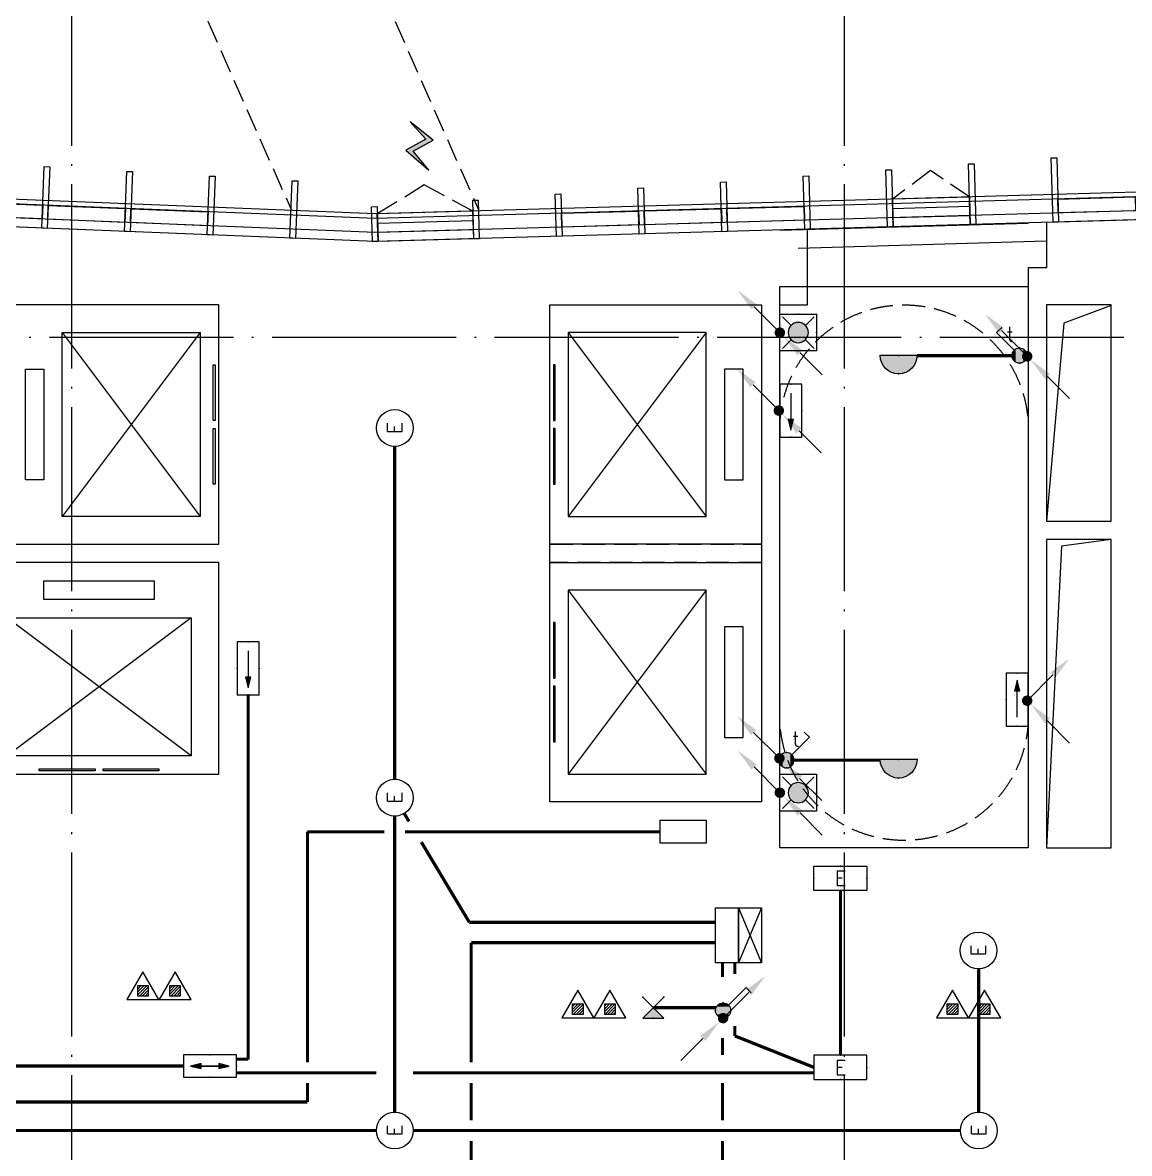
# Model space of a CAD drawing. Extents: x -2209072 to 495824, y -92434 to 572724.
# Drawn here: x 16650 to 28680, y 346953 to 359240 of the extents above; entities that cross this region are included whole.
import ezdxf
from ezdxf.enums import TextEntityAlignment as Align
from ezdxf.xclip import XClip

# ---------------------------------------------------------------- set-up
doc = ezdxf.new("R2010")
doc.units = 0
doc.header["$LTSCALE"] = 1000
doc.header["$MEASUREMENT"] = 0
for name, pattern in [('6#7#幕墙$0$$1$DASH', [0.35, 0.25, -0.1]), ('6#7#幕墙$0$DASH', [0.35, 0.25, -0.1]), ('DASH', [0.35, 0.25, -0.1]), ('X-104 6#7#平面$0$104-1112 结构$0$$AUDIT_BAD_LTYPE1', [0]), ('X-104 6#7#平面$0$DASH', [0.35, 0.25, -0.1]), ('X-104 6#7#平面$0$DOTE', [2.42, 2, -0.2, 0.02, -0.2]), ('梯段6、7$0$DASH', [0.35, 0.25, -0.1])]:
    doc.linetypes.add(name, pattern=pattern)
doc.layers.get('0').update_dxf_attribs({"linetype": 'CONTINUOUS'})
doc.layers.get('Defpoints').update_dxf_attribs({"linetype": 'CONTINUOUS'})
for name, color, linetype in [('6#7#幕墙$0$04-电动窗', 1, 'CONTINUOUS'), ('6#7#幕墙$0$A-C_玻璃幕墙', 140, 'CONTINUOUS'), ('6#7#幕墙$0$A-C_窗', 140, 'CONTINUOUS'), ('6#7#幕墙$0$A-TECH_结构', 21, 'CONTINUOUS'), ('6#7#幕墙$0$A屋顶风机$0$9#楼合院$0$WALL', 8, 'CONTINUOUS'), ('EQUIP-照明', 3, 'CONTINUOUS'), ('EQUIP-箱柜', 3, 'CONTINUOUS'), ('LWIRE', 4, 'CONTINUOUS'), ('TEL_TEXT', 3, 'CONTINUOUS'), ('WIRE-应急', 2, 'DASH'), ('WIRE-照明', 1, 'CONTINUOUS'), ('X-104 6#7#平面$0$A-C_门', 150, 'CONTINUOUS'), ('X-104 6#7#平面$0$A-E_电梯', 171, 'CONTINUOUS'), ('X-104 6#7#平面$0$A-I_卫-洁具', 241, 'CONTINUOUS'), ('X-104 6#7#平面$0$A-SUR_看线', 231, 'CONTINUOUS'), ('X-104 6#7#平面$0$A-TECH_结构', 21, 'CONTINUOUS'), ('X-104 6#7#平面$0$A_AXIS-轴线', 36, 'X-104 6#7#平面$0$DOTE'), ('X-104 6#7#平面$0$EQUIP_消防-01', 7, 'CONTINUOUS'), ('梯段6、7$0$A-E_楼梯', 171, 'CONTINUOUS')]:
    doc.layers.add(name, color=color, linetype=linetype)
doc.styles.add('_TEL_DIM', font='SIMPLEX', dxfattribs={"width": 0.8, "height": 3.5, "bigfont": 'HZTXT'})
doc.styles.get("Standard").update_dxf_attribs({"font": 'gbenor.shx', "bigfont": 'gbcbig.shx'})

# ---------------------------------------------------------------- blocks, each defined once
blk = doc.blocks.new('$equip$00001838')
blk.add_circle((0, 0), 0.5)
at = {"color": 7, "style": '_TEL_DIM'}
blk.add_attdef('$TEXT$', text='', height=0.4, dxfattribs=at).set_placement((0, 0), align=Align.MIDDLE_CENTER)
at = {"color": 7, "style": '_TEL_DIM', "flags": 1}
blk.add_attdef('A', text='', height=0.00002, dxfattribs=at).set_placement((0, 0), align=Align.MIDDLE_CENTER)
blk = doc.blocks.new('$equip$00001962')
for p, q in [((0.147, 0.356), (0.625, 0.833)), ((0.625, 0.833), (0.766, 0.692))]:
    blk.add_line(p, q)
blk.add_circle((0, 0.208), 0.208)
for p in [(0, 0.417), (-0.208, 0.208), (0, 0), (0.208, 0.208)]:
    blk.add_point(p)
for points in [[(-0.18, 0.313), (0.18, 0.313), (-0.208, 0.208), (0.208, 0.208)], [(-0.104, 0.389), (0.104, 0.389), (-0.18, 0.313), (0.18, 0.313)], [(0, 0.417), (0, 0.417), (-0.104, 0.389), (0.104, 0.389)], [(-0.18, 0.104), (0.18, 0.104), (-0.208, 0.208), (0.208, 0.208)], [(-0.104, 0.028), (0.104, 0.028), (-0.18, 0.104), (0.18, 0.104)], [(0, 0), (0, 0), (-0.104, 0.028), (0.104, 0.028)]]:
    blk.add_solid(points)
at = {"layer": 'TEL_TEXT', "style": '_TEL_DIM', "flags": 1}
blk.add_attdef('A', text='', height=0.00002, dxfattribs=at).set_placement((0, 0), align=Align.MIDDLE_CENTER)
blk = doc.blocks.new('$equip$00001154')
for p, q in [((0, 0.283), (0, -0.283)), ((0, 0.283), (0.566, -0.283)), ((0.566, 0.283), (0, -0.283))]:
    blk.add_line(p, q)
for p in [(0, 0.004), (0.283, 0), (0.566, 0.283), (0.566, -0.283)]:
    blk.add_point(p)
blk.add_solid([(0, -0.283), (0.283, 0), (0, 0.283)])
at = {"layer": 'TEL_TEXT', "style": '_TEL_DIM', "flags": 1}
blk.add_attdef('A', text='', height=0.00002, dxfattribs=at).set_placement((0, 0), align=Align.MIDDLE_CENTER)
blk = doc.blocks.new('$TelecSys$00000081')
for p, q in [((0.104, 0.104), (0.104, 0.104)), ((-0.104, -0.104), (-0.104, -0.104)), ((-1.15, -1.15), (-0.55, -0.55))]:
    blk.add_line(p, q)
at = {"const_width": 0.142}
blk.add_lwpolyline([(0.071, 0, 1), (-0.071, 0, 1)], format="xyb", close=True, dxfattribs=at)
blk.add_solid([(-0.62, -0.48), (-0.48, -0.62), (-0.1, -0.1)])
at = {"width": 0.8, "flags": 9}
blk.add_attdef('A', (0, 0), '', height=0.00002, rotation=180, dxfattribs=at)
blk = doc.blocks.new('$TelecSys$00000079')
for p, q in [((0.7, 0.7), (0, 0)), ((0.104, 0.104), (0.104, 0.104)), ((-0.104, -0.104), (-0.104, -0.104))]:
    blk.add_line(p, q)
at = {"const_width": 0.142}
blk.add_lwpolyline([(-0.071, 0, 1), (0.071, 0, 1)], format="xyb", close=True, dxfattribs=at)
blk.add_solid([(0.63, 0.77), (0.77, 0.63), (1.15, 1.15)])
at = {"width": 0.8, "flags": 9}
blk.add_attdef('A', (0, 0), '', height=0.00002, dxfattribs=at)
blk = doc.blocks.new('$equip_U$00000189(HT0843)')
at = {"color": 2}
for p, q in [((-0.72, 0.66), (-0.72, 0)), ((0.72, 0.66), (-0.72, 0.66)), ((0.72, 0), (0.72, 0.66)), ((-0.72, 0), (0.72, 0))]:
    blk.add_line(p, q, dxfattribs=at)
at = {"color": 2, "const_width": 0.0125}
for points in [[(0.72, 0.66), (0.72, 0.66), (-0.72, 0.66)], [(-0.72, 0.66), (-0.72, 0)], [(0.72, 0), (0.72, 0.66)], [(-0.72, 0), (0.72, 0)]]:
    blk.add_lwpolyline(points, dxfattribs=at)
at = {"color": 2}
blk.add_lwpolyline([(-0.72, 0.66), (-0.72, 0)], dxfattribs=at)
for p in [(0, 0.66), (-0.72, 0.33), (0.72, 0.33), (0, 0)]:
    blk.add_point(p)
at = {"color": 7, "style": '_TEL_DIM'}
blk.add_attdef('$TEXT$', text='', height=0.4, dxfattribs=at).set_placement((0, 0.33), align=Align.MIDDLE_CENTER)
at = {"color": 7, "style": '_TEL_DIM', "flags": 1}
blk.add_attdef('A', text='', height=0.000025, dxfattribs=at).set_placement((0, 0), align=Align.MIDDLE_CENTER)
blk = doc.blocks.new('$equip$00001168')
blk.add_line((-0.5, 0), (0.5, 0))
blk.add_arc((0, 0), 0.5, 180, 0)
for p in [(-0.5, 0), (0, 0), (0.5, 0), (0, -0.5)]:
    blk.add_point(p)
for points in [[(0.433, -0.25), (-0.433, -0.25), (0.5, 0), (-0.5, 0)], [(0.25, -0.433), (-0.25, -0.433), (0.433, -0.25), (-0.433, -0.25)], [(0, -0.5), (0, -0.5), (0.25, -0.433), (-0.25, -0.433)]]:
    blk.add_solid(points)
at = {"flags": 9}
blk.add_attdef('A', (0, 0), '', height=0.00002, dxfattribs=at)
blk = doc.blocks.new('$equip$00001822')
for p, q in [((0.147, 0.356), (0.625, 0.833)), ((0.625, 0.833), (0.766, 0.692))]:
    blk.add_line(p, q)
blk.add_circle((0, 0.208), 0.208)
for p in [(0, 0.417), (-0.208, 0.208), (-0.015, 0.001), (0.208, 0.208)]:
    blk.add_point(p)
for points in [[(-0.18, 0.313), (0.18, 0.313), (-0.208, 0.208), (0.208, 0.208)], [(-0.104, 0.389), (0.104, 0.389), (-0.18, 0.313), (0.18, 0.313)], [(0, 0.417), (0, 0.417), (-0.104, 0.389), (0.104, 0.389)], [(-0.18, 0.104), (0.18, 0.104), (-0.208, 0.208), (0.208, 0.208)], [(-0.104, 0.028), (0.104, 0.028), (-0.18, 0.104), (0.18, 0.104)], [(0, 0), (0, 0), (-0.104, 0.028), (0.104, 0.028)]]:
    blk.add_solid(points)
at = {"color": 7, "style": '_TEL_DIM'}
blk.add_attdef('$TEXT$', text='', height=0.4, dxfattribs=at).set_placement((0.581, 0.465), align=Align.MIDDLE_CENTER)
at = {"color": 7, "style": '_TEL_DIM', "flags": 1}
blk.add_attdef('A', text='', height=0.00002, dxfattribs=at).set_placement((0, 0), align=Align.MIDDLE_CENTER)
blk = doc.blocks.new('$equip$00002604')
blk.add_hatch(color=256).paths.add_polyline_path([(0.275, 0.5, 1), (-0.274, 0.5, 1)])
for p, q in [((-0.429, 0.929), (-0.194, 0.694)), ((0.194, 0.694), (0.429, 0.929)), ((-0.429, 0.071), (-0.194, 0.306)), ((0.194, 0.306), (0.429, 0.071))]:
    blk.add_line(p, q)
at = {"const_width": 0.02}
blk.add_lwpolyline([(-0.5, 1), (-0.5, 0), (0.5, 0), (0.5, 1), (-0.5, 1), (-0.5, 0)], dxfattribs=at)
blk.add_lwpolyline([(-0.5, 1), (-0.5, 0), (0.5, 0), (0.5, 1)], close=True)
blk.add_circle((0, 0.5), 0.275)
for p in [(0, 1), (-0.5, 0.5), (0.5, 0.5), (0, 0)]:
    blk.add_point(p)
at = {"color": 7, "style": '_TEL_DIM', "flags": 1}
blk.add_attdef('A', text='', height=0.000025, dxfattribs=at).set_placement((0, 0), align=Align.MIDDLE_CENTER)
blk = doc.blocks.new('$equip_U$00000292(HT0843)')
for p in [(0, 1), (-0.5, 0.5), (0.5, 0.5)]:
    blk.add_point(p)
blk.add_blockref('$equip$00002604', (0, 0))
at = {"color": 7, "style": '_TEL_DIM', "flags": 1}
for tag in ['A', 'REMARK']:
    blk.add_attdef(tag, text='', height=0.000025, dxfattribs=at).set_placement((0, 0), align=Align.MIDDLE_CENTER)
blk = doc.blocks.new('$equip$00002540')
blk.add_hatch(color=256).paths.add_polyline_path([(0.24, 0.372), (0.24, 0.228), (0.528, 0.3)])
for p, q in [((-0.72, 0.6), (-0.72, 0)), ((0.72, 0.6), (-0.72, 0.6)), ((0.24, 0.372), (0.24, 0.228)), ((0.528, 0.3), (0.24, 0.372)), ((0.72, 0), (0.72, 0.6)), ((-0.72, 0), (0.72, 0)), ((0.24, 0.228), (0.528, 0.3))]:
    blk.add_line(p, q)
at = {"color": 7}
blk.add_line((-0.48, 0.3), (0.48, 0.3), dxfattribs=at)
at = {"const_width": 0.02}
blk.add_lwpolyline([(-0.72, 0.6), (-0.72, 0), (0.72, 0), (0.72, 0.6), (-0.72, 0.6), (-0.72, 0)], dxfattribs=at)
for p in [(0, 0.6), (-0.72, 0.3), (0, 0), (0.72, 0.3)]:
    blk.add_point(p)
at = {"color": 7, "style": '_TEL_DIM', "flags": 1}
blk.add_attdef('A', text='', height=0.00002, dxfattribs=at).set_placement((0, 0), align=Align.MIDDLE_CENTER)
blk = doc.blocks.new('梯段6、7')
at = {"color": 8, "linetype": '梯段6、7$0$DASH'}
for centre, radius, start, end in [((49800, 3400), 1350, 0, 180), ((49800, -6700), 1350, 0, 180), ((49800, -9820), 1350, 180, 0), ((49800, -16500), 1350, 0, 180), ((49800, -19820), 1350, 180, 0), ((20965, -27260), 1650, 0, 180), ((49800, -27020), 1350, 0, 180), ((20965, -29600), 1650, 180, 0), ((49800, -29880), 1350, 180, 0), ((49800, -57378), 1350, 0, 180), ((20965, -58198), 1650, 0, 180), ((49800, -59458), 1350, 180, 0), ((20965, -60358), 1650, 180, 0), ((49800, -67528), 1350, 0, 180), ((20965, -68018), 1650, 0, 180), ((49800, -70128), 1350, 180, 0), ((20965, -70358), 1650, 180, 0), ((49800, -79978), 1350, 180, 0)]:
    blk.add_arc(centre, radius, start, end, dxfattribs=at)
at = {"layer": 'Defpoints'}
for points in [[(44800, 6850), (54800, 6850), (54800, -3150), (44800, -3150)], [(51150, 4950), (48450, 4950), (48450, -1150), (51150, -1150)], [(44800, -3150), (54800, -3150), (54800, -13150), (44800, -13150)], [(51150, -5150), (48450, -5150), (48450, -11250), (51150, -11250)], [(44800, -13150), (54800, -13150), (54800, -23150), (44800, -23150)], [(51150, -15150), (48450, -15150), (48450, -21250), (51150, -21250)], [(15665, -23150), (25665, -23150), (25665, -33150), (15665, -33150)], [(44800, -23150), (54800, -23150), (54800, -33150), (44800, -33150)], [(19315, -24850), (22615, -24850), (22615, -31250), (19315, -31250)], [(48450, -25150), (51150, -25150), (51150, -31250), (48450, -31250)], [(15665, -53908), (25665, -53908), (25665, -63908), (15665, -63908)], [(44800, -53908), (54800, -53908), (54800, -63908), (44800, -63908)], [(19315, -55608), (22615, -55608), (22615, -62008), (19315, -62008)], [(51150, -55908), (48450, -55908), (48450, -62008), (51150, -62008)], [(15665, -63908), (25665, -63908), (25665, -73908), (15665, -73908)], [(44800, -63908), (54800, -63908), (54800, -73908), (44800, -73908)], [(19315, -65608), (22615, -65608), (22615, -72008), (19315, -72008)], [(51150, -65908), (48450, -65908), (48450, -72008), (51150, -72008)], [(15665, -73908), (25665, -73908), (25665, -83908), (15665, -83908)], [(44800, -73908), (54800, -73908), (54800, -83908), (44800, -83908)], [(19315, -75608), (22615, -75608), (22615, -82008), (19315, -82008)], [(51150, -75908), (48450, -75908), (48450, -82008), (51150, -82008)]]:
    blk.add_lwpolyline(points, close=True, dxfattribs=at)
for points in [[(47328, -61608), (52128, -61608)], [(47328, -71608), (52128, -71608)], [(47328, -81608), (52128, -81608)]]:
    blk.add_lwpolyline(points, dxfattribs=at)
at = {"layer": '梯段6、7$0$A-E_楼梯'}
for p, q in [((49850, -16500), (49750, -16500)), ((49750, -16700), (49750, -16500)), ((49850, -18517), (49850, -16500)), ((49850, -16500), (51150, -16500)), ((49910, -16700), (49910, -16500)), ((49910, -16500), (51150, -16500)), ((51150, -17893), (51150, -16700)), ((49850, -16760), (51150, -16760)), ((49850, -17020), (51150, -17020)), ((49850, -17280), (51150, -17280)), ((49850, -17540), (51150, -17540)), ((49850, -17800), (51150, -17800)), ((50553, -18179), (51150, -17893)), ((49850, -18060), (50801, -18060)), ((50573, -18281), (51150, -18003)), ((51150, -19820), (51150, -18003)), ((50429, -18350), (50396, -18174)), ((50396, -18174), (50588, -18362)), ((50588, -18362), (50553, -18179)), ((49850, -18517), (50409, -18248)), ((50616, -18260), (51150, -18260)), ((49850, -18320), (50259, -18320)), ((49850, -18627), (50429, -18350)), ((50074, -18520), (51150, -18520)), ((49850, -19820), (49850, -18627)), ((49850, -18780), (51150, -18780)), ((49850, -19040), (51150, -19040)), ((49850, -19300), (51150, -19300)), ((49850, -19560), (51150, -19560)), ((49750, -19820), (49853, -19820)), ((49850, -19820), (51150, -19820)), ((49750, -27020), (49850, -27020)), ((65868, -53275), (106225, -53275)), ((66772, -53643), (68592, -54825)), ((66707, -53743), (68846, -55133)), ((66839, -56653), (68977, -55263)), ((65910, -56514), (63784, -56514)), ((66542, -56514), (65910, -56514)), ((66572, -56634), (63784, -56634)), ((66542, -56677), (68846, -58173)), ((66772, -56683), (68592, -57865)), ((66802, -59525), (64634, -59525)), ((66792, -59525), (106225, -59525)), ((49690, -78442), (49690, -77318)), ((49690, -77318), (49910, -77318)), ((49750, -78418), (49750, -77378)), ((49750, -77378), (49850, -77378)), ((49850, -77378), (49850, -80038)), ((49910, -77318), (49910, -80038)), ((48450, -80108), (48450, -80048)), ((49910, -80038), (49850, -80038))]:
    blk.add_line(p, q, dxfattribs=at)
for points in [[(49690, -19880), (49910, -19880), (49910, -16440), (49690, -16440), (49690, -19880)], [(49690, -29360), (49690, -26960), (49910, -26960), (49910, -29880)], [(51150, -29880), (51150, -29620)], [(66542, -53444), (66542, -53275), (66154, -53275)], [(66542, -53305), (66542, -53705), (66342, -53705), (66342, -53305)], [(68882, -54964), (68882, -54795), (68622, -54795), (68622, -54626), (68362, -54626), (68362, -54457), (68102, -54457), (68102, -54288), (67842, -54288), (67842, -54119), (67582, -54119), (67582, -53950), (67322, -53950), (67322, -53781), (67062, -53781), (67062, -53613), (66802, -53613), (66802, -53444), (66542, -53444)], [(68852, -54964), (68852, -54825), (68592, -54825), (68592, -54656), (68332, -54656), (68332, -54487), (68072, -54487), (68072, -54318), (67812, -54318), (67812, -54149), (67552, -54149), (67552, -53980), (67292, -53980), (67292, -53811), (67032, -53811), (67032, -53643), (66772, -53643), (66772, -53474), (66542, -53474)], [(66802, -56484), (66802, -56315), (67062, -56315), (67062, -56146), (67322, -56146), (67322, -55977), (67582, -55977), (67582, -55808), (67842, -55808), (67842, -55640), (68102, -55640), (68102, -55471), (68362, -55471), (68362, -55302), (68622, -55302), (68622, -55133), (68882, -55133), (68882, -54964), (69142, -54964)], [(66832, -56484), (66832, -56345), (67092, -56345), (67092, -56176), (67352, -56176), (67352, -56007), (67612, -56007), (67612, -55838), (67872, -55838), (67872, -55670), (68132, -55670), (68132, -55501), (68392, -55501), (68392, -55332), (68652, -55332), (68652, -55163), (68912, -55163), (68912, -54994), (69142, -54994)], [(69112, -54994), (69112, -55394), (68912, -55394), (68912, -54994)], [(68882, -58004), (68882, -57835), (68622, -57835), (68622, -57667), (68362, -57667), (68362, -57498), (68102, -57498), (68102, -57329), (67842, -57329), (67842, -57160), (67582, -57160), (67582, -56991), (67322, -56991), (67322, -56822), (67062, -56822), (67062, -56653), (66802, -56653), (66802, -56484), (66542, -56484)], [(68852, -58004), (68852, -57865), (68592, -57865), (68592, -57697), (68332, -57697), (68332, -57528), (68072, -57528), (68072, -57359), (67812, -57359), (67812, -57190), (67552, -57190), (67552, -57021), (67292, -57021), (67292, -56852), (67032, -56852), (67032, -56683), (66772, -56683), (66772, -56514), (66542, -56514)], [(66772, -56514), (66772, -56914), (66572, -56914), (66572, -56514)], [(66802, -59525), (66802, -59356), (67062, -59356), (67062, -59187), (67322, -59187), (67322, -59018), (67582, -59018), (67582, -58849), (67842, -58849), (67842, -58680), (68102, -58680), (68102, -58511), (68362, -58511), (68362, -58342), (68622, -58342), (68622, -58173), (68882, -58173), (68882, -58004), (69142, -58004)]]:
    blk.add_lwpolyline(points, dxfattribs=at)
for p in [(66792, -53444), (66792, -53613), (66792, -53781), (66792, -53950), (66792, -54119), (66792, -54288), (66792, -54457), (66792, -54626), (66792, -54795), (66792, -54964), (66792, -55133), (66792, -55302), (66792, -55471), (66792, -55640), (66792, -55808), (66792, -55977), (66792, -56146), (66792, -56315), (66792, -56484), (66792, -56653), (66792, -56822), (66792, -56991), (66792, -57160), (66792, -57329), (66792, -57498), (66792, -57667), (66792, -57835), (66792, -58004), (66792, -58173), (66792, -58342), (66792, -58511), (66792, -58680), (66792, -58849), (66792, -59018), (66792, -59187), (66792, -59356)]:
    blk.add_point(p, dxfattribs=at)
blk = doc.blocks.new('*U1301')
at = {"layer": 'X-104 6#7#平面$0$A_AXIS-轴线'}
for p, q in [((25200, 25700), (25200, -6500)), ((33600, 25700), (33600, -6500))]:
    blk.add_line(p, q, dxfattribs=at)
blk.add_lwpolyline([(-6500, 19200), (55852, 19200)], dxfattribs=at)
blk = doc.blocks.new('X-104 6#7#平面$0$fgh')
at = {"layer": 'X-104 6#7#平面$0$A-TECH_结构'}
blk.add_lwpolyline([(44500, 139495), (35800, 139246), (35800, 138753), (35600, 138753), (35600, 132450), (32900, 132450), (32900, 138350), (33200, 138350), (33200, 139172), (28503, 139038), (24000, 139219)], dxfattribs=at)
blk = doc.blocks.new('X-104 6#7#平面$0$fdgfh')
at = {"layer": 'X-104 6#7#平面$0$A-TECH_结构'}
for points in [[(22800, 7950), (22800, 7950), (22800, 7950), (22100, 7950), (22100, 5600), (22800, 5600), (22800, 7950)], [(22100, 2050), (22800, 2050), (22800, 5400), (22100, 5400)]]:
    blk.add_lwpolyline(points, close=True, dxfattribs=at)
for points in [[(22800, 7942), (22287, 7751), (22100, 5600)], [(22800, 5400), (22261, 5328), (22100, 2050)]]:
    blk.add_lwpolyline(points, dxfattribs=at)
blk = doc.blocks.new('A-电梯2623')
for p, q in [((-575, 1900), (-575, 2100)), ((-575, 2100), (625, 2100)), ((625, 2100), (625, 1900)), ((625, 1900), (-575, 1900)), ((-975, 200), (-975, 1700)), ((-975, 1700), (1025, 1700)), ((1025, 1700), (-975, 200)), ((1025, 200), (-975, 1700)), ((1025, 1700), (1025, 200)), ((1025, 200), (-975, 200))]:
    blk.add_line(p, q)
for points in [[(-1275, 0), (1325, 0), (1325, 2300), (-1275, 2300)], [(-625, 38), (-625, 59), (-18, 59), (-18, 38)], [(68, 38), (68, 59), (675, 59), (675, 38)]]:
    blk.add_lwpolyline(points, close=True)
blk = doc.blocks.new('X-104 6#7#平面$0$hgfasg')
for p, q in [((-210, 202), (210, 202)), ((108, 212), (-108, 212)), ((-221, 0), (221, 0))]:
    blk.add_line(p, q)
blk.add_lwpolyline([(-210, 202), (-221, 152), (-226, 102), (-226, 50), (-221, 0)])
for centre, radius, start, end in [((12, 562), 164, 110.4524, 162.7523), ((23, 556), 163, 133.1457, 165.2214), ((0, 580), 129, 46.8543, 133.1457), ((0, 595), 129, 69.5476, 110.4524), ((-12, 562), 164, 17.2477, 69.5476), ((-23, 556), 163, 14.7786, 46.8543), ((1597, 71), 1823, 162.7523, 178.7776), ((448, 443), 602, 165.2214, 202.6263), ((-448, 443), 602, 337.3737, 14.7786), ((-1597, 71), 1823, 1.2224, 17.2477), ((-236, 76), 463, 7.7399, 15.822), ((-236, 76), 463, 350.5377, 7.7399)]:
    blk.add_arc(centre, radius, start, end)
blk = doc.blocks.new('X-104 6#7#平面$0$meae')
for p, q in [((-215, 0), (-244, 0)), ((-210, 5), (-210, 33)), ((-177, 0), (-205, 0)), ((-100, 8), (22, 14)), ((-100, -8), (-100, 8)), ((22, -14), (22, 14)), ((-210, -32), (-210, -5)), ((-100, -8), (22, -14))]:
    blk.add_line(p, q)
at = {"const_width": 0.84}
blk.add_lwpolyline([(-210, 0, -1), (-210, 0, -1)], format="xyb", close=True, dxfattribs=at)
for points in [[(17, 81), (40, 81), (40, 51), (17, 51)], [(22, 21), (40, 21), (40, -21), (22, -21)], [(17, -81), (40, -81), (40, -51), (17, -51)]]:
    blk.add_lwpolyline(points, close=True)
blk.add_circle((-210, 0), 25.2)
blk.add_ellipse((-210, 0), major_axis=(0, -297), ratio=0.673766)
at = {"color": 8}
blk.add_open_spline([(-210, -272), (-202, -272), (-193, -271), (-177, -267), (-168, -264), (-152, -256), (-144, -251), (-128, -240), (-120, -233), (-105, -217), (-98, -208), (-85, -189), (-78, -179), (-67, -156), (-62, -144), (-53, -119), (-49, -106), (-42, -79), (-40, -65), (-36, -37), (-35, -23), (-35, 6), (-35, 21), (-38, 49), (-40, 63), (-45, 91), (-48, 104), (-56, 130), (-61, 143), (-72, 166), (-77, 177), (-90, 198), (-97, 207), (-111, 224), (-119, 232), (-135, 245), (-143, 251), (-159, 260), (-167, 264), (-184, 269), (-192, 271), (-209, 272), (-217, 272), (-234, 270), (-242, 267), (-259, 261), (-267, 257), (-283, 247), (-291, 241), (-307, 226), (-314, 218), (-328, 200), (-335, 190), (-347, 169), (-352, 158), (-362, 133), (-367, 121), (-374, 94), (-377, 81), (-382, 53), (-383, 39), (-385, 10), (-385, -4), (-384, -33), (-383, -47), (-378, -75), (-375, -89), (-368, -116), (-364, -129), (-355, -153), (-349, -165), (-337, -186), (-331, -196), (-317, -215), (-310, -223), (-294, -238), (-287, -244), (-270, -255), (-262, -260), (-246, -266), (-237, -269), (-223, -271), (-216, -272), (-210, -272)], degree=3, knots=[0, 0, 0, 0, 0.154173, 0.154173, 0.308346, 0.308346, 0.462518, 0.462518, 0.616691, 0.616691, 0.770864, 0.770864, 0.925037, 0.925037, 1.07921, 1.07921, 1.233382, 1.233382, 1.387555, 1.387555, 1.541728, 1.541728, 1.695901, 1.695901, 1.850074, 1.850074, 2.004247, 2.004247, 2.158419, 2.158419, 2.312592, 2.312592, 2.466765, 2.466765, 2.620938, 2.620938, 2.775111, 2.775111, 2.929283, 2.929283, 3.083456, 3.083456, 3.237629, 3.237629, 3.391802, 3.391802, 3.545975, 3.545975, 3.700147, 3.700147, 3.85432, 3.85432, 4.008493, 4.008493, 4.162666, 4.162666, 4.316839, 4.316839, 4.471011, 4.471011, 4.625184, 4.625184, 4.779357, 4.779357, 4.93353, 4.93353, 5.087703, 5.087703, 5.241876, 5.241876, 5.396048, 5.396048, 5.550221, 5.550221, 5.704394, 5.704394, 5.858567, 5.858567, 6.01274, 6.01274, 6.166912, 6.166912, 6.283185, 6.283185, 6.283185, 6.283185], dxfattribs=at)
blk = doc.blocks.new('X-104 6#7#平面$0$jhat')
for p, q in [((-395, -250), (-395, 250)), ((-395, 250), (-45, 250)), ((-45, 250), (-45, 12)), ((-220, 32), (-220, 5)), ((-125, 8), (12, 14)), ((-125, 8), (-125, -8)), ((12, 14), (12, -14)), ((-225, 0), (-254, 0)), ((-220, -5), (-220, -33)), ((-187, 0), (-215, 0)), ((-125, -8), (12, -14)), ((-45, -12), (-45, -250)), ((-45, -250), (-395, -250))]:
    blk.add_line(p, q)
at = {"color": 8}
blk.add_lwpolyline([(-70, -11), (-70, -225), (-370, -225), (-370, 225), (-70, 225), (-70, 11)], dxfattribs=at)
at = {"ltscale": 1000, "const_width": 0.84}
blk.add_lwpolyline([(-220, 0, 1), (-220, 0, 1)], format="xyb", close=True, dxfattribs=at)
for points in [[(7, 81), (30, 81), (30, 51), (7, 51)], [(12, -21), (30, -21), (30, 21), (12, 21)], [(7, -81), (30, -81), (30, -51), (7, -51)]]:
    blk.add_lwpolyline(points, close=True)
blk.add_circle((-220, 0), 25.2)
blk = doc.blocks.new('X-104 6#7#平面$0$A-toilet-F2$0$A-toilet-F3$0$xb')
for p, q in [((-229, 152), (-229, 0)), ((178, 203), (-178, 203)), ((229, 0), (229, 152)), ((-229, 0), (229, 0))]:
    blk.add_line(p, q)
for centre, radius, start, end in [((-6, 210), 172, 106.6069, 182.1211), ((0, 343), 63.5, 1.0707, 178.9293), ((6, 210), 172, 357.8789, 73.3931), ((-6, 210), 146, 87.8789, 182.1211), ((6, 210), 146, 357.8789, 92.1211), ((-178, 152), 50.8, 90, 180), ((0, 203), 38.1, 0, 180), ((178, 152), 50.8, 0, 90)]:
    blk.add_arc(centre, radius, start, end)
blk = doc.blocks.new('X-104 6#7#平面$0$hgfd')
at = {"color": 8}
for p, q in [((0, 267), (0, 190)), ((-38, 228), (39, 228))]:
    blk.add_line(p, q, dxfattribs=at)
for points in [[(250, 0), (-250, 0), (-250, 406, -0.414214), (-200, 456), (-120, 456), (-120, 466), (120, 466), (120, 456), (200, 456, -0.414214), (250, 406)], [(175, 50), (-175, 50, -0.414214), (-200, 75), (-200, 381, -0.414214), (-175, 406), (175, 406, -0.414214), (200, 381), (200, 75, -0.414214)], [(250, 0), (-250, 0), (-250, 25, -0.414214), (-225, 50), (225, 50, -0.414214), (250, 25)]]:
    blk.add_lwpolyline(points, format="xyb", close=True)
blk.add_lwpolyline([(120, 456), (200, 456, -0.414214), (250, 406), (250, 0), (-250, 0), (-250, 406, -0.414214), (-200, 456), (-120, 456)], format="xyb")
blk.add_lwpolyline([(150, 70), (-150, 70, -0.414214), (-200, 120), (-200, 356, -0.414214), (-150, 406), (150, 406, -0.414214), (200, 356), (200, 120, -0.414214)], format="xyb", close=True, dxfattribs=at)
blk.add_lwpolyline([(120, 406), (-120, 406), (-120, 466), (120, 466)], close=True)
for centre, radius in [((0, 228), 35), ((-50, 228), 10), ((-50, 128), 10), ((50, 228), 10), ((50, 128), 10)]:
    blk.add_circle(centre, radius)
blk.add_circle((0, 228), 25, dxfattribs=at)
blk = doc.blocks.new('X-104 6#7#平面$0$fsgdfhghjgjj')
at = {"layer": 'X-104 6#7#平面$0$A-C_门', "linetype": 'X-104 6#7#平面$0$DASH'}
blk.add_lwpolyline([(15350, 11400), (16350, 11400), (16350, 11600), (15350, 11600)], close=True, dxfattribs=at)
at = {"layer": 'X-104 6#7#平面$0$A-I_卫-洁具', "ltscale": 0.1}
for p, q in [((15702, 13285), (15695, 13339)), ((15724, 13339), (15695, 13339)), ((15718, 13285), (15702, 13285)), ((15718, 13285), (15724, 13339)), ((16002, 13285), (15995, 13339)), ((15995, 13339), (16024, 13339)), ((16002, 13285), (16018, 13285)), ((16018, 13285), (16024, 13339))]:
    blk.add_line(p, q, dxfattribs=at)
at = {"layer": 'X-104 6#7#平面$0$A-I_卫-洁具'}
for points in [[(20060, 19490), (20140, 19490, 0.414214), (20160, 19510), (20160, 19550), (20040, 19550), (20040, 19510, 0.414214)], [(20060, 18490), (20140, 18490, 0.414214), (20160, 18510), (20160, 18550), (20040, 18550), (20040, 18510, 0.414214)], [(15395, 17810), (15475, 17810, -0.414214), (15495, 17790), (15495, 17750), (15375, 17750), (15375, 17790, -0.414214)], [(15395, 16910), (15475, 16910, -0.414214), (15495, 16890), (15495, 16850), (15375, 16850), (15375, 16890, -0.414214)], [(15395, 16010), (15475, 16010, -0.414214), (15495, 15990), (15495, 15950), (15375, 15950), (15375, 15990, -0.414214)], [(19250, 15800), (19450, 15800, -0.414214), (19500, 15750), (19500, 15650), (19200, 15650), (19200, 15750, -0.414214)], [(15950, 14100), (16150, 14100, -0.414214), (16200, 14050), (16200, 13950), (15900, 13950), (15900, 14050, -0.414214)]]:
    blk.add_lwpolyline(points, format="xyb", close=True, dxfattribs=at)
at = {"layer": 'X-104 6#7#平面$0$A-I_卫-洁具', "ltscale": 0.1}
for points in [[(20100, 15650), (20100, 17450), (19500, 17450), (19500, 15650)], [(14850, 13950), (14850, 15750), (15450, 15750), (15450, 13950)], [(15350, 13750), (16350, 13750), (16350, 13150), (15350, 13150)], [(15688, 13339), (15688, 13348), (15731, 13348), (15731, 13339)], [(16031, 13339), (16031, 13348), (15988, 13348), (15988, 13339)]]:
    blk.add_lwpolyline(points, close=True, dxfattribs=at)
at = {"layer": 'X-104 6#7#平面$0$A-I_卫-洁具'}
for points in [[(20100, 17450), (20100, 15650), (20070, 15650), (20070, 17450), (20100, 17450)], [(14880, 15750), (14880, 13950), (14850, 13950), (14850, 15750), (14880, 15750)]]:
    blk.add_lwpolyline(points, dxfattribs=at)
at = {"layer": 'X-104 6#7#平面$0$A-I_卫-洁具', "ltscale": 0.1}
blk.add_lwpolyline([(16110, 13578), (16110, 13368, -0.414214), (16090, 13348), (15630, 13348, -0.414214), (15610, 13368), (15610, 13578, -0.414214), (15630, 13598), (16090, 13598, -0.414214)], format="xyb", close=True, dxfattribs=at)
at = {"layer": 'X-104 6#7#平面$0$A-TECH_结构', "linetype": 'X-104 6#7#平面$0$DASH'}
blk.add_lwpolyline([(30400, 16950), (32700, 16950), (32700, 16750), (30400, 16750)], close=True, dxfattribs=at)
at = {"layer": 'X-104 6#7#平面$0$A-E_电梯', "rotation": 90}
blk.add_blockref('A-电梯2623', (26800, 18225), dxfattribs=at)
at = {"layer": 'X-104 6#7#平面$0$A-E_电梯', "xscale": -1, "rotation": 270}
for p in [(30400, 18225), (30400, 15425)]:
    blk.add_blockref('A-电梯2623', p, dxfattribs=at)
at = {"layer": 'X-104 6#7#平面$0$A-E_电梯'}
blk.add_blockref('A-电梯2623', (25475, 14450), dxfattribs=at)
at = {"layer": 'X-104 6#7#平面$0$A-I_卫-洁具', "ltscale": 0.1, "rotation": 270}
for name, p in [('X-104 6#7#平面$0$A-toilet-F2$0$A-toilet-F3$0$xb', (17750, 19350)), ('X-104 6#7#平面$0$hgfd', (14850, 19270)), ('X-104 6#7#平面$0$A-toilet-F2$0$A-toilet-F3$0$xb', (17750, 18700)), ('X-104 6#7#平面$0$A-toilet-F2$0$A-toilet-F3$0$xb', (17750, 18050))]:
    blk.add_blockref(name, p, dxfattribs=at)
at = {"layer": 'X-104 6#7#平面$0$A-I_卫-洁具', "ltscale": 0.1, "extrusion": (0, 0, -1), "zscale": -1, "rotation": 270}
for p in [(-20800, 19015), (-20800, 18115)]:
    blk.add_blockref('X-104 6#7#平面$0$hgfasg', p, dxfattribs=at)
at = {"layer": 'X-104 6#7#平面$0$A-I_卫-洁具', "ltscale": 0.1, "extrusion": (0, 0, -1), "xscale": -1, "zscale": -1, "rotation": 90}
for p in [(-14850, 18200), (-14850, 17300), (-14850, 16400)]:
    blk.add_blockref('X-104 6#7#平面$0$hgfasg', p, dxfattribs=at)
at = {"layer": 'X-104 6#7#平面$0$A-I_卫-洁具', "ltscale": 0.1}
for p in [(20000, 16900), (20000, 16200)]:
    blk.add_blockref('X-104 6#7#平面$0$jhat', p, dxfattribs=at)
at = {"layer": 'X-104 6#7#平面$0$A-I_卫-洁具', "ltscale": 0.1, "xscale": -1}
for p in [(14950, 15200), (14950, 14500)]:
    blk.add_blockref('X-104 6#7#平面$0$meae', p, dxfattribs=at)
blk = doc.blocks.new('*U1672')
blk.add_lwpolyline([(-1360, 0), (-520, 0), (-520, -150), (-1360, -150)], close=True)
blk = doc.blocks.new('6#7#幕墙$0$fdsgdfgfh')
at = {"layer": '6#7#幕墙$0$A-C_窗'}
for p, q in [((0, 0), (12, 300)), ((851, 266), (12, 300)), ((839, -34), (851, 266)), ((8, 200), (847, 166)), ((4, 100), (843, 66)), ((839, -34), (0, 0))]:
    blk.add_line(p, q, dxfattribs=at)
at = {"layer": '6#7#幕墙$0$A-C_窗', "linetype": '6#7#幕墙$0$DASH'}
blk.add_lwpolyline([(851, 266), (444, 583), (12, 300)], dxfattribs=at)
blk = doc.blocks.new('6#7#幕墙$0$HSKASHKJSHKA')
at = {"layer": '6#7#幕墙$0$A-C_玻璃幕墙'}
for points in [[(27831, 357990), (27891, 357992), (27911, 357292), (27851, 357290)], [(16918, 357224), (16858, 357226), (16885, 357896), (16945, 357893)], [(17818, 357187), (17758, 357190), (17784, 357844), (17844, 357842)], [(26034, 357859), (26094, 357861), (26112, 357241), (26052, 357239)], [(26933, 357924), (26993, 357926), (27011, 357266), (26951, 357265)], [(18717, 357151), (18657, 357154), (18683, 357793), (18743, 357791)], [(19616, 357115), (19556, 357118), (19581, 357742), (19641, 357740)], [(24237, 357728), (24297, 357729), (24312, 357189), (24252, 357188)], [(25136, 357793), (25196, 357795), (25212, 357215), (25152, 357213)], [(22440, 357596), (22500, 357598), (22513, 357138), (22453, 357136)], [(23339, 357662), (23399, 357664), (23413, 357164), (23353, 357162)], [(20443, 357459), (20503, 357461), (20514, 357081), (20454, 357079)], [(21542, 357531), (21602, 357532), (21614, 357112), (21554, 357111)]]:
    blk.add_lwpolyline(points, close=True, dxfattribs=at)
for name, p, rotation in [('6#7#幕墙$0$fdsgdfgfh', (26114, 357241), 3.938745214536737), ('*U1672', (15503, 357381), 177.6960781752211), ('*U1672', (16403, 357344), 177.6960781752211), ('*U1672', (23790, 357275), 181.6345854050824), ('*U1672', (27388, 357377), 181.6346386235859), ('*U1672', (17302, 357308), 177.6960781752211), ('*U1672', (21991, 357223), 181.6345854050824), ('*U1672', (22890, 357249), 181.6345854050824)]:
    blk.add_blockref(name, p, dxfattribs=dict(at, rotation=rotation))
blk = doc.blocks.new('6#7#幕墙$0$1100jhgjhgjg')
at = {"layer": '6#7#幕墙$0$04-电动窗'}
h = blk.add_hatch(color=1, dxfattribs=at)
h.dxf.hatch_style = 1
h.paths.add_polyline_path([(1117, 1033), (958, 835), (1181, 731), (945, 497), (1102, 716), (879, 821)])
at = {"layer": '6#7#幕墙$0$04-电动窗', "color": 1}
blk.add_lwpolyline([(1117, 1033), (958, 835), (1181, 731), (945, 497), (1102, 716), (879, 821), (1117, 1033)], close=True, dxfattribs=at)
at = {"layer": '6#7#幕墙$0$A-C_窗'}
for p, q in [((492, 26), (1531, 56)), ((500, -274), (492, 26)), ((1540, -244), (1531, 56)), ((1534, -44), (495, -74)), ((1537, -144), (497, -174)), ((500, -274), (1540, -244))]:
    blk.add_line(p, q, dxfattribs=at)
at = {"layer": '6#7#幕墙$0$A-C_窗', "linetype": '6#7#幕墙$0$DASH'}
blk.add_lwpolyline([(492, 26), (1003, 341), (1531, 56)], dxfattribs=at)
blk = doc.blocks.new('6#7#幕墙$0$jflkdjflkd')
at = {"layer": '6#7#幕墙$0$A-C_玻璃幕墙'}
for points in [[(17860, 301462), (17800, 301465), (17825, 302089), (17885, 302087)], [(18687, 301806), (18747, 301808), (18758, 301428), (18698, 301427)], [(19786, 301878), (19846, 301879), (19858, 301460), (19798, 301458)]]:
    blk.add_lwpolyline(points, close=True, dxfattribs=at)
for points in [[(20523, 301779), (18730, 301728), (17066, 301795)], [(20554, 301730), (18729, 301678), (17104, 301743)], [(20360, 301574), (18729, 301527), (16867, 301602)]]:
    blk.add_lwpolyline(points, dxfattribs=at)
at = {"layer": '6#7#幕墙$0$A-C_窗'}
blk.add_lwpolyline([(17825, 302089), (17800, 301465), (17860, 301462), (17885, 302087)], close=True, dxfattribs=at)
at = {"layer": '6#7#幕墙$0$A-TECH_结构'}
blk.add_lwpolyline([(20523, 301479), (18728, 301427), (17066, 301494)], dxfattribs=at)
at = {"layer": '6#7#幕墙$0$A屋顶风机$0$9#楼合院$0$WALL', "linetype": '6#7#幕墙$0$$1$DASH'}
for points in [[(17812, 301764), (19568, 297798)], [(19849, 301760), (21605, 297793)]]:
    blk.add_lwpolyline(points, dxfattribs=at)
at = {"layer": '6#7#幕墙$0$A-C_玻璃幕墙', "xscale": -1, "rotation": 3.268667906896576}
blk.add_blockref('6#7#幕墙$0$1100jhgjhgjg', (20281, 301760), dxfattribs=at)
blk = doc.blocks.new('6#7#幕墙')
at = {"layer": '6#7#幕墙$0$A-C_玻璃幕墙'}
for points in [[(-10319, 331880), (14381, 333672), (36781, 333672), (36781, 334972), (43381, 334972), (43381, 356872), (36781, 356872), (36781, 357626), (20486, 357161), (-619, 358010), (-619, 356872), (-10319, 356872)], [(-10269, 331933), (14379, 333722), (36731, 333722), (36731, 335022), (43331, 335022), (43331, 356822), (36731, 356822), (36731, 357574), (20485, 357111), (-569, 357958), (-569, 356822), (-10269, 356822)], [(-10119, 332095), (14374, 333872), (36581, 333872), (36581, 335172), (43181, 335172), (43181, 356672), (36581, 356672), (36581, 357420), (20485, 356961), (-419, 357802), (-419, 356672), (-10119, 356672)]]:
    blk.add_lwpolyline(points, close=True, dxfattribs=at)
at = {"layer": '6#7#幕墙$0$A-TECH_结构'}
blk.add_lwpolyline([(-10019, 332202), (14370, 333972), (36481, 333972), (36481, 335272), (43081, 335272), (43081, 356572), (36481, 356572), (36481, 357317), (20484, 356861), (-319, 357697), (-319, 356572), (-10019, 356572)], close=True, dxfattribs=at)
at = {"layer": '6#7#幕墙$0$A-C_玻璃幕墙'}
blk.add_blockref('6#7#幕墙$0$jflkdjflkd', (1, 59412), dxfattribs=at)
at = {"layer": '6#7#幕墙$0$A-C_玻璃幕墙', "xscale": -1, "rotation": 3.268667906896576}
blk.add_blockref('6#7#幕墙$0$1100jhgjhgjg', (22037, 357193), dxfattribs=at)
at = {"layer": '6#7#幕墙$0$A-C_窗'}
blk.add_blockref('6#7#幕墙$0$HSKASHKJSHKA', (0, -220), dxfattribs=at)
blk = doc.blocks.new('X-104 6#7#平面$0$$TWTSYS$00000546')
h = blk.add_hatch()
h.set_pattern_fill('ANSI31', color=256, scale=200, style=0)
h.set_pattern_definition([(45, (-38543.802, -6670.83), (-17.67767, 17.67767), [])])
h.paths.add_polyline_path([(-65, 174), (65, 174), (65, 44), (-65, 44)])
for points in [[(0, 344), (-198, 0), (198, 0)], [(-65, 174), (65, 174), (65, 44), (-65, 44)]]:
    blk.add_lwpolyline(points, close=True)
blk = doc.blocks.new('X-104 6#7#平面$0$灭火器2')
at = {"layer": 'X-104 6#7#平面$0$EQUIP_消防-01', "xscale": 0.88, "yscale": 0.88, "zscale": 0.88, "rotation": 90}
for p in [(-4049632, -27064), (-4049632, -27413)]:
    blk.add_blockref('X-104 6#7#平面$0$$TWTSYS$00000546', p, dxfattribs=at)
blk = doc.blocks.new('X-104 6#7#平面$0$A$C61334207')
at = {"layer": 'X-104 6#7#平面$0$EQUIP_消防-01', "rotation": 270}
for p in [(45371, -3701008), (50098, -3701208), (54171, -3701208)]:
    blk.add_blockref('X-104 6#7#平面$0$灭火器2', p, dxfattribs=at)
blk = doc.blocks.new('X-104 6#7#平面')
at = {"layer": 'X-104 6#7#平面$0$A-SUR_看线'}
for p, q in [((24881, 356985), (27581, 357062)), ((25081, 356790), (27781, 356868))]:
    blk.add_line(p, q, dxfattribs=at)
at = {"linetype": 'X-104 6#7#平面$0$104-1112 结构$0$$AUDIT_BAD_LTYPE1'}
blk.add_blockref('X-104 6#7#平面$0$A$C61334207', (0, 0), dxfattribs=at)
for name, p in [('6#7#幕墙', (0, 0)), ('*U1301', (-8019, 336623)), ('X-104 6#7#平面$0$fsgdfhghjgjj', (-8019, 336623))]:
    blk.add_blockref(name, p)
ref = blk.add_blockref('梯段6、7', (76031, 361523), dxfattribs=dict(xscale=-1))
XClip(ref).set_block_clipping_path([(48450.0031033011, -11250.0000000047), (51150.0030186346, -5149.9999999365)])
at = {"layer": 'X-104 6#7#平面$0$A-TECH_结构'}
for name, p in [('X-104 6#7#平面$0$fgh', (-8019, 217823)), ('X-104 6#7#平面$0$fdgfh', (5681, 348223))]:
    blk.add_blockref(name, p, dxfattribs=at)

msp = doc.modelspace()

# ---------------------------------------------------------------- linework, layer by layer
at = {"layer": 'EQUIP-箱柜'}
for p, q in [((24680, 349622), (24430, 349022)), ((24430, 349622), (24680, 349022))]:
    msp.add_line(p, q, dxfattribs=at)
for points in [[(23580, 350572), (24080, 350572), (24080, 350322), (23580, 350322)], [(24430, 349622), (24430, 349022), (24180, 349022), (24180, 349622)], [(24680, 349622), (24680, 349022), (24430, 349022), (24430, 349622)]]:
    msp.add_lwpolyline(points, close=True, dxfattribs=at)
at = {"layer": 'WIRE-应急', "linetype": 'DASH', "const_width": 35}
for points in [[(20695, 351018), (20695, 354635)], [(19101, 351934), (19101, 347971)], [(20695, 350618), (20695, 347401)], [(20850, 350560), (20798, 350647)], [(21506, 349463), (20984, 350335)], [(25540, 348019), (25540, 349810)], [(24180, 349463), (21506, 349463)], [(24180, 349243), (21526, 349243)], [(21526, 349243), (21526, 347941)], [(24257, 349022), (24257, 348995)], [(24257, 348995), (24257, 348868)], [(24392, 349022), (24392, 348902)], [(27043, 347401), (27043, 348957)], [(23506, 348536), (24186, 348536)], [(24392, 348338), (24392, 348229)], [(24392, 348229), (25252, 347887)], [(24257, 348208), (24257, 348022)], [(18973, 347977), (19101, 347977)], [(15025, 347902), (18397, 347902)], [(18973, 347828), (20495, 347828)], [(20895, 347828), (25252, 347828)], [(21526, 347716), (21526, 347313)], [(24257, 347716), (24257, 347313)], [(15653, 347201), (20495, 347201)], [(20895, 347201), (26843, 347201)], [(21526, 347088), (21526, 346749)], [(24257, 347088), (24257, 346635)]]:
    msp.add_lwpolyline(points, dxfattribs=at)
at = {"layer": 'WIRE-照明', "linetype": 'Continuous', "const_width": 35}
for points in [[(26372, 355622), (27403, 355622)], [(25972, 351225), (25037, 351225)], [(20583, 350447), (19746, 350447)], [(19746, 350447), (19746, 347941)], [(23580, 350447), (20808, 350447)], [(19746, 347716), (19746, 347511)], [(19746, 347511), (15565, 347511)]]:
    msp.add_lwpolyline(points, dxfattribs=at)

# ---------------------------------------------------------------- block references
msp.add_blockref('X-104 6#7#平面', (0, 0))
at = {"layer": 'EQUIP-照明', "yscale": 400, "zscale": 400}
for name, p, xscale, rotation in [('$equip_U$00000292(HT0843)', (24881, 355872), -400, 270.00000000004), ('$equip$00002540', (24881, 355022), 400, 269.9999999999999), ('$equip$00002540', (18981, 352222), 400, 270), ('$equip$00002540', (27581, 351883), 400, 90), ('$equip_U$00000292(HT0843)', (24881, 350872), -400, 270.00000000004), ('$equip$00001154', (23506, 348422), 400, 90), ('$equip$00002540', (18685, 348022), 400, 180)]:
    msp.add_blockref(name, p, dxfattribs=dict(at, xscale=xscale, rotation=rotation))
at = {"layer": 'EQUIP-照明'}
ref = msp.add_blockref('$equip$00001822', (27570, 355622), dxfattribs=dict(at, xscale=400, yscale=400, zscale=400, rotation=90.00000000000001))
ref.add_attrib('$TEXT$', 't', dxfattribs={"layer": '0', "color": 7, "height": 160, "style": '_TEL_DIM'}).set_placement((27384, 355855), align=Align.MIDDLE_CENTER)
at = {"layer": 'EQUIP-照明', "yscale": 400, "zscale": 400}
for name, p, xscale in [('$equip$00001168', (26172, 355622), -400), ('$equip$00001168', (26172, 351231), -400), ('$equip$00001962', (24264, 348422), 400), ('$equip$00002540', (18685, 347782), 400)]:
    msp.add_blockref(name, p, dxfattribs=dict(at, xscale=xscale))
at = {"layer": 'EQUIP-照明', "xscale": 400, "yscale": 400, "zscale": 400, "rotation": 90}
for p in [(20695, 354835), (20695, 350818), (27040, 349157), (20695, 347201), (27043, 347201)]:
    msp.add_blockref('$equip$00001838', p, dxfattribs=at).add_auto_attribs({'$TEXT$': 'E'})
at = {"layer": 'EQUIP-照明'}
ref = msp.add_blockref('$equip$00001822', (24870, 351225), dxfattribs=dict(at, xscale=-400, yscale=400, zscale=400, rotation=270))
ref.add_attrib('$TEXT$', 't', dxfattribs={"layer": '0', "color": 7, "height": 160, "style": '_TEL_DIM'}).set_placement((25056, 351458), align=Align.MIDDLE_CENTER)
ref = msp.add_blockref('$equip_U$00000189(HT0843)', (25540, 349810), dxfattribs=dict(at, xscale=-400, yscale=400, zscale=400))
ref.add_attrib('$TEXT$', 'E', dxfattribs={"layer": '0', "color": 7, "height": 160, "style": '_TEL_DIM'}).set_placement((25540, 349942), align=Align.MIDDLE_CENTER)
at = {"layer": 'EQUIP-照明', "xscale": 400, "yscale": 400, "zscale": 400}
msp.add_blockref('$equip_U$00000189(HT0843)', (25540, 347755), dxfattribs=at).add_auto_attribs({'$TEXT$': 'E'})
at = {"layer": 'LWIRE', "yscale": 400, "zscale": 400}
for name, p, xscale in [('$TelecSys$00000079', (24881, 355872), -400), ('$TelecSys$00000079', (27570, 355614), -400), ('$TelecSys$00000081', (24881, 355872), -400), ('$TelecSys$00000081', (27570, 355614), -400), ('$TelecSys$00000079', (24870, 355024), -400), ('$TelecSys$00000081', (24870, 355024), -400), ('$TelecSys$00000079', (27570, 351872), 400), ('$TelecSys$00000081', (27570, 351872), -400), ('$TelecSys$00000079', (24876, 351246), -400), ('$TelecSys$00000079', (24881, 350872), -400), ('$TelecSys$00000081', (24876, 351246), -400), ('$TelecSys$00000081', (24881, 350872), -400), ('$TelecSys$00000079', (24264, 348422), 400), ('$TelecSys$00000081', (24264, 348422), 400)]:
    msp.add_blockref(name, p, dxfattribs=dict(at, xscale=xscale))

doc.saveas('drawing.dxf')
